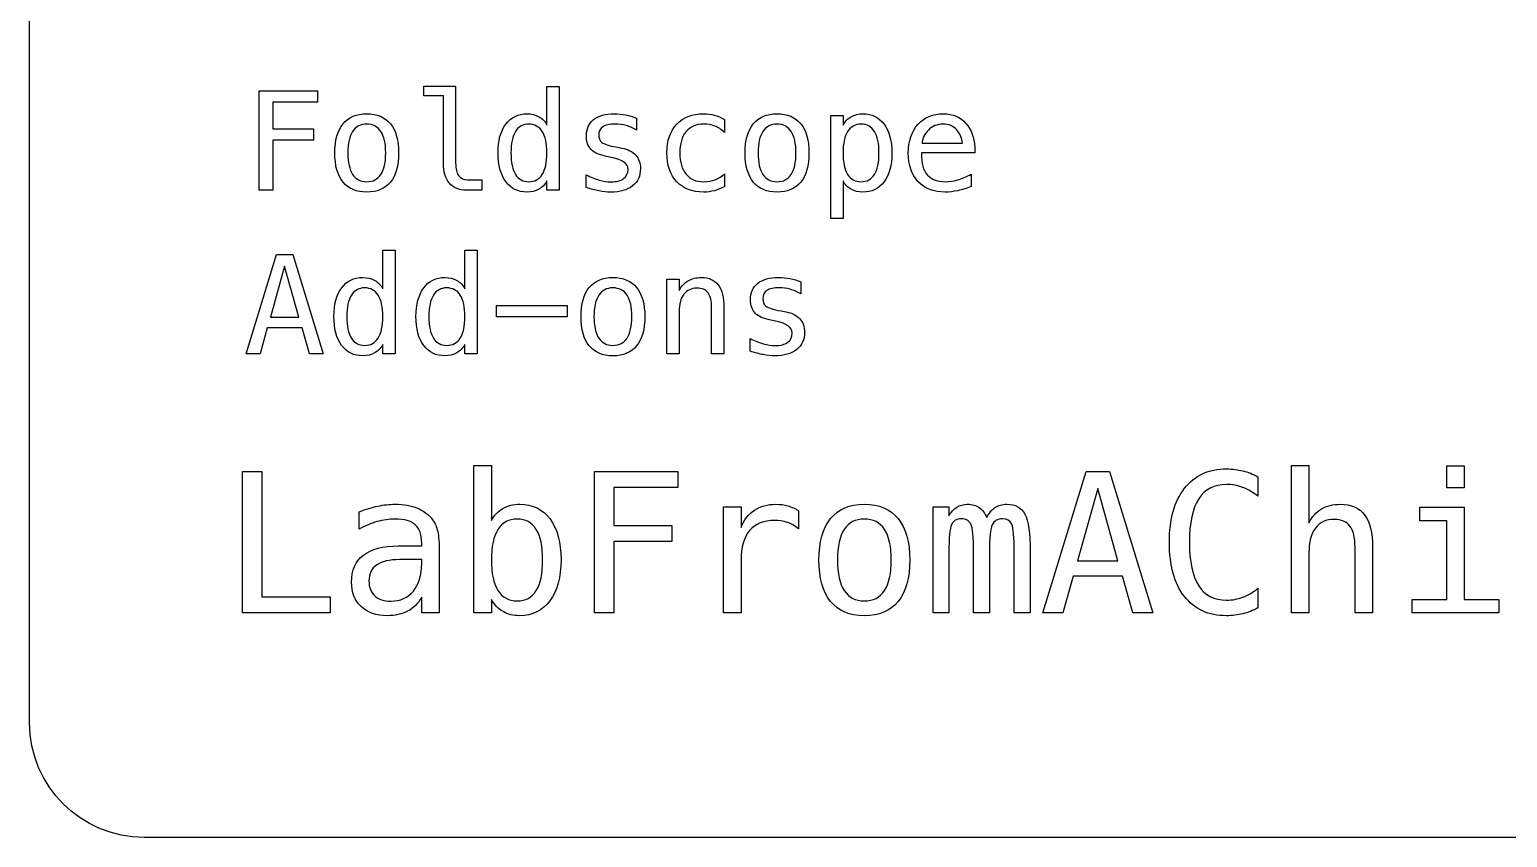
# Model space of a CAD drawing. Extents: x 0 to 200, y 0 to 90.
# Drawn here: x 0 to 64.5, y 0 to 35.3 of the extents above; entities that cross this region are included whole.
import ezdxf

# ---------------------------------------------------------------- set-up
doc = ezdxf.new("R2010")
doc.units = 0
doc.layers.get('0').update_dxf_attribs({"linetype": 'CONTINUOUS'})

msp = doc.modelspace()

# ---------------------------------------------------------------- linework, layer by layer
at = {"color": 1}
for points in [[(0.044078, 5.042234), (0.044078, 85.006618)], [(194.957, 0.044548), (5.041763, 0.044548)]]:
    msp.add_lwpolyline(points, dxfattribs=at)
at = {"color": 5}
for points in [[(10.063477, 32.59968), (12.616422, 32.59968), (12.616422, 32.105995), (10.653075, 32.105995), (10.653075, 30.944147), (12.433518, 30.944147), (12.433518, 30.450456), (10.653075, 30.450456), (10.653075, 28.263566), (10.063477, 28.263566)], [(14.756971, 31.594709)], [(14.756971, 31.141672)], [(22.621756, 31.101024)], [(26.536788, 31.403151)], [(32.662035, 31.594709)], [(32.662035, 31.141672)], [(21.050484, 29.88713)], [(37.111409, 29.88713)], [(41.287919, 30.157264)], [(35.543114, 28.672987)], [(10.821603, 25.462041), (11.533138, 25.462041), (12.860291, 21.125927), (12.253343, 21.125927), (11.933884, 22.255805), (10.414905, 22.255805), (10.101147, 21.125927), (9.4942, 21.125927)], [(11.176008, 24.945059), (10.55741, 22.726197), (11.794602, 22.726197)], [(15.459828, 23.963385)], [(19.040792, 23.963385)], [(25.500106, 24.457321)], [(25.500106, 24.004032)], [(33.698962, 24.265512)], [(20.426187, 23.228804), (23.504791, 23.228804), (23.504791, 22.73809), (20.426187, 22.73809)], [(13.888556, 22.749491)], [(17.46952, 22.749491)], [(30.344287, 23.141566)]]:
    msp.add_lwpolyline(points, close=True, dxfattribs=at)
for points in [[(18.102738, 29.439789), (18.102738, 32.381836), (17.245973, 32.381836), (17.245973, 32.800181), (18.63707, 32.800181), (18.63707, 29.439789)], [(22.621756, 31.101024), (22.621756, 32.782581), (23.156088, 32.782581), (23.156088, 28.263566), (22.621756, 28.263566), (22.621756, 28.672987)], [(26.536799, 31.403135), (26.536799, 30.880454)], [(30.373529, 31.344646), (30.373529, 30.784043)], [(35.543114, 28.672987), (35.543114, 27.026127), (35.005809, 27.026127), (35.005809, 31.516147), (35.543114, 31.516147), (35.543114, 31.100778)], [(38.993465, 30.311177), (40.75334, 30.313902)], [(25.450542, 29.686634), (25.427235, 29.692349), (25.226735, 29.732994)], [(25.680034, 30.137198), (25.894907, 30.09655)], [(41.287919, 30.157272), (41.287919, 29.895803), (38.973145, 29.895803), (38.973145, 29.878446)], [(19.159752, 28.713881), (19.784295, 28.713881), (19.784295, 28.263566), (19.107709, 28.263566)], [(24.329337, 28.382774), (24.329337, 28.934702)], [(30.373529, 28.983772), (30.373529, 28.429118)], [(41.139467, 28.960719), (41.139467, 28.42911)], [(15.459828, 23.963385), (15.459828, 25.644942), (15.99416, 25.644942), (15.99416, 21.125927), (15.459828, 21.125927), (15.459828, 21.535348)], [(19.040792, 23.963385), (19.040792, 25.644942), (19.575124, 25.644942), (19.575124, 21.125927), (19.040792, 21.125927), (19.040792, 21.535348)], [(28.392833, 22.964613), (28.392833, 21.126176), (27.858505, 21.126176), (27.858505, 24.379005), (28.392833, 24.379005), (28.392833, 23.891016)], [(33.698973, 24.265496), (33.698973, 23.742815)], [(30.344287, 23.141566), (30.344287, 21.125927), (29.806977, 21.125927), (29.806977, 23.141566)], [(32.612716, 22.548995), (32.589407, 22.55471), (32.388908, 22.595355)], [(32.842208, 22.999559), (33.057081, 22.958911)], [(31.491511, 21.245135), (31.491511, 21.797063)]]:
    msp.add_lwpolyline(points, dxfattribs=at)
at = {"color": 6}
for points in [[(20.198789, 10.412992), (20.198789, 9.830111), (19.43854, 9.830111), (19.43854, 16.259786), (20.198789, 16.259786), (20.198789, 13.867259), (20.198437, 13.867259)], [(55.872667, 12.4462), (55.872667, 9.830111), (55.112419, 9.830111), (55.112419, 16.259786), (55.872667, 16.259786), (55.872667, 13.763942)], [(53.645166, 15.772112), (53.645166, 14.916657)], [(14.434155, 13.486781), (14.434155, 14.247031)], [(31.091581, 12.131663), (31.091581, 9.830111), (30.3271, 9.830111), (30.3271, 14.458251), (31.091581, 14.458251), (31.091581, 13.553427)], [(33.603646, 14.280882), (33.603646, 13.503706)], [(40.16097, 12.478992), (40.16097, 9.830111), (39.470892, 9.830111), (39.470892, 14.458251), (40.16097, 14.458251), (40.16097, 14.061553)], [(16.136605, 12.751216), (17.15744, 12.751216), (17.15744, 12.871107)], [(17.921568, 12.470531), (17.921568, 9.830111), (17.157088, 9.830111), (17.157088, 10.515958)], [(41.933592, 12.478992), (41.933592, 9.830111), (41.239284, 9.830111), (41.239284, 12.478992)], [(43.710799, 12.511787), (43.710799, 9.830111), (43.016488, 9.830111), (43.016488, 12.478992)], [(58.649199, 12.697972), (58.649199, 9.830111), (57.884718, 9.830111), (57.884718, 12.697972)], [(16.446558, 12.156698), (16.194435, 12.156698)], [(17.157088, 11.987087), (17.157088, 12.156346), (16.446558, 12.156346), (16.446558, 12.156698)], [(53.645166, 10.904545), (53.645166, 10.049088)]]:
    msp.add_lwpolyline(points, dxfattribs=at)
for points in [[(61.893305, 16.239334), (62.653556, 16.239334), (62.653556, 15.280562), (61.893305, 15.280562)], [(9.339145, 15.999553), (10.178029, 15.999553), (10.178029, 10.532531), (13.157317, 10.532531), (13.157317, 9.830111), (9.339145, 9.830111)], [(24.698576, 15.999553), (28.330916, 15.999553), (28.330916, 15.297133), (25.537459, 15.297133), (25.537459, 13.644049), (28.070682, 13.644049), (28.070682, 12.941631), (25.537459, 12.941631), (25.537459, 9.830111), (24.698576, 9.830111)], [(46.157629, 15.999553), (47.170003, 15.999553), (49.058282, 9.830111), (48.194718, 9.830111), (47.740188, 11.437707), (45.578981, 11.437707), (45.132563, 9.830111), (44.268995, 9.830111)], [(46.661525, 15.263988), (45.781384, 12.10698), (47.541663, 12.10698)], [(36.471504, 14.569677)], [(60.707092, 14.441677), (62.653556, 14.441677), (62.653556, 10.421102), (64.161711, 10.421102), (64.161711, 9.830111), (60.384795, 9.830111), (60.384795, 10.421102), (61.892953, 10.421102), (61.892953, 13.851038), (60.707092, 13.851038)], [(36.471504, 13.925089)], [(41.814408, 13.98715)], [(17.921568, 12.470531)], [(58.649199, 12.697972)], [(22.434049, 12.140125)]]:
    msp.add_lwpolyline(points, close=True, dxfattribs=at)
at = {"color": 5}
for points in [[(13.365874, 29.886881), (13.365874, 30.440545), (13.484834, 30.863597), (13.723005, 31.156044)], [(13.723005, 31.156044), (13.961171, 31.44849), (14.30591, 31.594709), (14.756971, 31.594709)], [(14.756971, 31.141672), (14.485838, 31.141672), (14.280631, 31.036092), (14.14135, 30.825183)], [(14.756971, 31.594709), (15.208029, 31.594709), (15.553262, 31.44849), (15.792423, 31.156044)], [(15.375566, 30.825183), (15.236034, 31.036092), (15.030083, 31.141672), (14.756971, 31.141672)], [(15.792423, 31.156044), (16.031584, 30.863597), (16.151041, 30.440545), (16.151041, 29.886881)], [(20.487155, 29.898779), (20.487155, 30.427411), (20.600417, 30.842285), (20.826937, 31.143156)], [(20.826937, 31.143156), (21.053456, 31.444029), (21.36226, 31.594709), (21.753344, 31.594709)], [(21.831657, 31.141672), (21.57416, 31.141672), (21.379609, 31.036092), (21.248007, 30.825183)], [(21.753344, 31.594709), (21.948886, 31.594709), (22.12113, 31.55258), (22.270327, 31.468318)], [(22.419771, 30.823698), (22.285197, 31.035595), (22.089158, 31.141672), (21.831657, 31.141672)], [(22.270327, 31.468318), (22.419521, 31.384051), (22.536749, 31.261869), (22.621756, 31.101024)], [(24.340974, 30.619001), (24.340974, 30.930778), (24.446552, 31.171427), (24.657461, 31.340699)], [(24.657461, 31.340699), (24.868367, 31.509969), (25.169487, 31.594728), (25.560818, 31.594728)], [(25.059951, 31.030144), (24.940745, 30.951579), (24.881265, 30.832123), (24.881265, 30.671526)], [(25.60172, 31.147865), (25.359587, 31.147865), (25.179162, 31.108707), (25.059951, 31.030144)], [(25.560818, 31.594728), (25.735044, 31.594728), (25.902581, 31.578853), (26.063178, 31.546896)], [(26.075085, 31.08095), (25.920186, 31.125558), (25.762318, 31.147865), (25.60172, 31.147865)], [(26.063178, 31.546896), (26.223775, 31.514914), (26.381894, 31.467093), (26.536788, 31.403151)], [(26.536799, 30.880454), (26.383885, 30.969423), (26.22998, 31.036338), (26.075085, 31.08095)], [(27.858254, 29.886881), (27.858254, 30.421214), (28.000017, 30.83956), (28.283785, 31.14142)], [(28.283785, 31.14142), (28.567556, 31.443283), (28.960872, 31.594463), (29.464469, 31.594463)], [(29.464469, 31.14142), (29.129401, 31.14142), (28.871898, 31.03287), (28.691971, 30.816261)], [(29.464469, 31.594463), (29.621351, 31.594463), (29.774264, 31.574143), (29.923462, 31.533495)], [(29.947997, 31.057158), (29.805739, 31.113414), (29.644399, 31.14142), (29.464469, 31.14142)], [(29.923462, 31.533495), (30.072658, 31.492853), (30.222597, 31.429903), (30.373529, 31.344646)], [(30.373529, 30.784043), (30.232262, 30.909942), (30.090255, 31.0009), (29.947997, 31.057158)], [(31.270936, 29.886881), (31.270936, 30.440545), (31.389901, 30.863597), (31.628065, 31.156044)], [(31.628065, 31.156044), (31.866238, 31.44849), (32.210976, 31.594709), (32.662035, 31.594709)], [(32.662035, 31.141672), (32.390903, 31.141672), (32.185698, 31.036092), (32.046411, 30.825183)], [(32.662035, 31.594709), (33.113096, 31.594709), (33.458327, 31.44849), (33.697489, 31.156044)], [(33.280627, 30.825183), (33.141099, 31.036092), (32.935148, 31.141672), (32.662035, 31.141672)], [(33.697489, 31.156044), (33.936645, 30.863597), (34.056104, 30.440545), (34.056104, 29.886881)], [(35.543114, 31.100778), (35.632086, 31.261374), (35.750796, 31.384051), (35.899002, 31.468067)], [(36.332961, 31.141672), (36.073479, 31.141672), (35.876947, 31.035595), (35.743364, 30.823698)], [(35.899002, 31.468067), (36.047208, 31.552085), (36.217965, 31.594463), (36.411526, 31.594463)], [(36.915374, 30.825183), (36.784763, 31.036092), (36.590461, 31.141672), (36.332961, 31.141672)], [(36.411526, 31.594463), (36.804591, 31.594463), (37.112896, 31.44254), (37.336445, 31.138446)], [(37.336445, 31.138446), (37.559991, 30.834356), (37.672011, 30.413285), (37.672011, 29.874985)], [(38.39197, 29.887122), (38.39197, 30.406091), (38.531255, 30.820468), (38.810316, 31.130263)], [(38.810316, 31.130263), (39.089379, 31.440052), (39.460883, 31.594953), (39.925573, 31.594953)], [(39.902525, 31.141672), (39.645025, 31.141672), (39.432877, 31.056415), (39.266581, 30.88615)], [(40.507984, 30.896313), (40.367707, 31.06013), (40.165725, 31.141672), (39.902525, 31.141672)], [(39.925573, 31.594953), (40.339952, 31.594953), (40.666599, 31.454676), (40.905758, 31.173882)], [(40.905758, 31.173882), (41.144917, 30.893083), (41.272306, 30.554046), (41.287919, 30.157264)], [(14.14135, 30.825183), (14.002065, 30.614278), (13.932175, 30.301512), (13.932175, 29.88713)], [(15.584737, 29.88713), (15.584737, 30.301512), (15.515098, 30.614278), (15.375566, 30.825183)], [(21.248007, 30.825183), (21.116409, 30.614278), (21.050484, 30.301512), (21.050484, 29.88713)], [(22.621509, 29.88713), (22.621509, 30.29953), (22.554345, 30.611799), (22.419771, 30.823698)], [(24.552874, 30.03659), (24.41136, 30.179097), (24.340974, 30.372904), (24.340974, 30.619001)], [(24.881265, 30.671526), (24.881265, 30.526296), (24.925875, 30.417992), (25.014848, 30.346367)], [(25.014848, 30.346367), (25.103821, 30.274744), (25.325633, 30.2051), (25.680034, 30.137198)], [(28.691971, 30.816261), (28.512044, 30.599655), (28.421832, 30.289614), (28.421832, 29.886881)], [(32.046411, 30.825183), (31.907129, 30.614278), (31.837242, 30.301512), (31.837242, 29.88713)], [(33.489801, 29.88713), (33.489801, 30.301512), (33.42016, 30.614278), (33.280627, 30.825183)], [(35.743364, 30.823698), (35.609779, 30.611799), (35.542863, 30.29953), (35.542863, 29.88713)], [(37.111409, 29.88713), (37.111409, 30.301512), (37.04598, 30.614278), (36.915374, 30.825183)], [(39.266581, 30.88615), (39.100283, 30.715889), (39.009081, 30.524066), (38.993465, 30.311177)], [(40.75334, 30.313902), (40.73003, 30.538441), (40.648261, 30.732494), (40.507984, 30.896313)], [(13.723005, 28.616234), (13.484834, 28.907688), (13.365874, 29.331238), (13.365874, 29.886881)], [(13.932175, 29.88713), (13.932175, 29.474732), (14.001818, 29.162463), (14.14135, 28.950564)], [(15.375566, 28.950564), (15.514847, 29.162463), (15.584737, 29.474732), (15.584737, 29.88713)], [(16.151041, 29.886881), (16.151041, 29.331238), (16.032078, 28.907688), (15.793911, 28.616234)], [(20.825449, 28.636805), (20.59992, 28.941888), (20.487155, 29.362464), (20.487155, 29.898779)], [(21.050484, 29.88713), (21.050484, 29.47275), (21.116409, 29.159984), (21.248007, 28.949074)], [(22.419771, 28.952051), (22.554345, 29.164942), (22.621509, 29.476714), (22.621509, 29.88713)], [(25.226735, 29.732994), (24.918926, 29.792973), (24.694388, 29.894086), (24.552874, 30.03659)], [(26.162073, 29.17262), (26.162073, 29.420458), (25.924897, 29.591712), (25.450542, 29.686634)], [(25.894907, 30.09655), (26.160091, 30.046242), (26.361085, 29.945618), (26.497643, 29.794438)], [(26.497643, 29.794438), (26.6342, 29.643261), (26.702354, 29.446975), (26.702354, 29.204841)], [(28.283785, 28.632344), (28.000017, 28.934456), (27.858254, 29.35255), (27.858254, 29.886881)], [(28.421832, 29.886881), (28.421832, 29.486133), (28.51229, 29.176835), (28.693455, 28.958991)], [(31.628065, 28.616234), (31.389901, 28.907688), (31.270936, 29.331238), (31.270936, 29.886881)], [(31.837242, 29.88713), (31.837242, 29.474732), (31.906883, 29.162463), (32.046411, 28.950564)], [(33.280627, 28.950564), (33.419912, 29.162463), (33.489801, 29.474732), (33.489801, 29.88713)], [(34.056104, 29.886881), (34.056104, 29.331238), (33.937143, 28.907688), (33.698973, 28.616234)], [(35.542863, 29.88713), (35.542863, 29.476714), (35.609779, 29.164942), (35.743364, 28.952051)], [(36.915374, 28.949074), (37.046232, 29.159984), (37.111409, 29.47275), (37.111409, 29.88713)], [(37.672011, 29.874985), (37.672011, 29.346354), (37.559745, 28.931479), (37.335204, 28.630609)], [(38.818989, 28.633821), (38.534477, 28.936922), (38.39197, 29.354527), (38.39197, 29.887122)], [(38.973145, 29.878446), (38.957773, 29.435074), (39.042292, 29.116603), (39.227177, 28.923047)], [(18.36569, 28.569887), (18.190473, 28.774105), (18.102738, 29.06407), (18.102738, 29.439789)], [(18.63707, 29.439789), (18.63707, 29.199637), (18.681183, 29.018718), (18.769165, 28.896785)], [(25.967525, 28.770388), (26.097388, 28.866299), (26.162073, 29.000377), (26.162073, 29.17262)], [(26.702354, 29.204841), (26.702354, 28.883399), (26.588102, 28.632093), (26.359596, 28.451174)], [(14.756971, 28.179055), (14.30591, 28.179055), (13.961171, 28.324783), (13.723005, 28.616234)], [(14.14135, 28.950564), (14.280878, 28.738662), (14.486085, 28.632591), (14.756971, 28.632591)], [(14.756971, 28.632591), (15.030083, 28.632591), (15.236281, 28.738662), (15.375566, 28.950564)], [(15.793911, 28.616234), (15.555741, 28.324783), (15.210261, 28.179055), (14.756971, 28.179055)], [(19.107709, 28.263566), (18.788249, 28.263566), (18.54091, 28.365671), (18.36569, 28.569887)], [(18.769165, 28.896785), (18.857147, 28.774849), (18.987507, 28.713881), (19.159752, 28.713881)], [(21.753344, 28.179302), (21.360278, 28.179302), (21.050981, 28.331723), (20.825449, 28.636805)], [(21.248007, 28.949074), (21.379609, 28.73817), (21.57416, 28.632591), (21.831657, 28.632591)], [(21.831657, 28.632591), (22.089158, 28.632591), (22.285197, 28.739159), (22.419771, 28.952051)], [(22.621756, 28.672987), (22.532782, 28.51239), (22.414069, 28.389714), (22.265867, 28.305698)], [(24.329337, 28.934702), (24.528842, 28.832097), (24.71943, 28.755021), (24.901586, 28.703718)], [(24.901586, 28.230358), (24.725375, 28.264315), (24.534791, 28.315117), (24.329337, 28.382774)], [(24.901586, 28.703718), (25.083746, 28.652418), (25.255991, 28.626643), (25.41857, 28.626643)], [(26.359596, 28.451174), (26.131095, 28.270257), (25.813617, 28.179548), (25.406923, 28.179548)], [(25.41857, 28.626643), (25.654755, 28.626643), (25.837659, 28.674474), (25.967525, 28.770388)], [(29.464469, 28.179302), (28.961118, 28.179302), (28.567556, 28.330233), (28.283785, 28.632344)], [(28.693455, 28.958991), (28.874626, 28.741141), (29.131629, 28.632344), (29.464469, 28.632344)], [(29.464469, 28.632344), (29.650346, 28.632344), (29.816894, 28.660835), (29.964105, 28.718093)], [(30.373529, 28.429118), (30.230281, 28.345846), (30.082572, 28.283391), (29.930648, 28.241756)], [(29.964105, 28.718093), (30.111319, 28.775341), (30.247876, 28.863823), (30.373529, 28.983772)], [(32.662035, 28.179055), (32.210976, 28.179055), (31.866238, 28.324783), (31.628065, 28.616234)], [(32.046411, 28.950564), (32.185944, 28.738662), (32.391152, 28.632591), (32.662035, 28.632591)], [(32.662035, 28.632591), (32.935148, 28.632591), (33.141345, 28.738662), (33.280627, 28.950564)], [(33.698973, 28.616234), (33.460806, 28.324783), (33.115324, 28.179055), (32.662035, 28.179055)], [(35.893054, 28.305447), (35.744851, 28.389714), (35.628366, 28.51239), (35.543114, 28.672987)], [(35.743364, 28.952051), (35.876947, 28.739159), (36.073479, 28.632591), (36.332961, 28.632591)], [(36.332961, 28.632591), (36.590461, 28.632591), (36.784517, 28.73817), (36.915374, 28.949074)], [(37.335204, 28.630609), (37.110666, 28.329736), (36.802855, 28.179055), (36.411526, 28.179055)], [(40.00389, 28.179294), (39.498552, 28.179294), (39.103506, 28.33072), (38.818989, 28.633821)], [(39.227177, 28.923047), (39.41206, 28.729486), (39.673029, 28.632583), (40.009837, 28.632583)], [(40.009837, 28.632583), (40.180348, 28.632583), (40.358293, 28.659594), (40.544166, 28.713873)], [(40.544166, 28.713873), (40.730043, 28.768147), (40.928563, 28.850427), (41.139467, 28.960719)], [(41.139467, 28.42911), (40.936241, 28.345838), (40.740206, 28.283383), (40.551357, 28.241748)], [(22.265867, 28.305698), (22.11766, 28.221682), (21.946901, 28.179302), (21.753344, 28.179302)], [(25.406923, 28.179548), (25.246325, 28.179548), (25.077798, 28.196402), (24.901586, 28.230358)], [(29.930648, 28.241756), (29.778725, 28.200119), (29.623332, 28.179302), (29.464469, 28.179302)], [(36.411526, 28.179055), (36.214002, 28.179055), (36.041261, 28.221185), (35.893054, 28.305447)], [(40.551357, 28.241748), (40.362503, 28.200111), (40.180099, 28.179294), (40.00389, 28.179294)], [(13.325228, 22.76114), (13.325228, 23.289772), (13.438489, 23.704646), (13.665009, 24.005517)], [(13.665009, 24.005517), (13.891532, 24.30639), (14.200332, 24.45707), (14.591416, 24.45707)], [(14.669733, 24.004032), (14.412232, 24.004032), (14.217681, 23.898453), (14.08608, 23.687543)], [(14.591416, 24.45707), (14.786958, 24.45707), (14.959203, 24.414941), (15.1084, 24.330679)], [(15.257844, 23.686059), (15.12327, 23.897956), (14.927231, 24.004032), (14.669733, 24.004032)], [(15.1084, 24.330679), (15.257597, 24.246412), (15.374575, 24.12423), (15.459828, 23.963385)], [(16.906191, 22.76114), (16.906191, 23.289772), (17.019453, 23.704646), (17.245973, 24.005517)], [(17.245973, 24.005517), (17.472496, 24.30639), (17.781296, 24.45707), (18.17238, 24.45707)], [(18.250697, 24.004032), (17.993196, 24.004032), (17.798645, 23.898453), (17.667044, 23.687543)], [(18.17238, 24.45707), (18.367922, 24.45707), (18.540166, 24.414941), (18.689364, 24.330679)], [(18.838807, 23.686059), (18.704233, 23.897956), (18.508194, 24.004032), (18.250697, 24.004032)], [(18.689364, 24.330679), (18.838561, 24.246412), (18.955539, 24.12423), (19.040792, 23.963385)], [(24.109012, 22.749491), (24.109012, 23.303152), (24.227972, 23.72621), (24.466143, 24.018653)], [(24.466143, 24.018653), (24.704309, 24.311097), (25.048801, 24.457321), (25.500106, 24.457321)], [(25.500106, 24.004032), (25.228976, 24.004032), (25.023769, 23.898453), (24.884488, 23.687543)], [(25.500106, 24.457321), (25.951167, 24.457321), (26.2964, 24.311097), (26.535561, 24.018653)], [(26.118704, 23.687543), (25.979172, 23.898453), (25.772974, 24.004032), (25.500106, 24.004032)], [(26.535561, 24.018653), (26.774723, 23.72621), (26.894177, 23.303152), (26.894177, 22.749491)], [(28.392833, 23.891016), (28.487755, 24.076893), (28.61638, 24.217662), (28.779209, 24.313576)], [(29.171033, 23.992632), (28.921216, 23.992632), (28.729145, 23.904152), (28.59457, 23.726953)], [(28.779209, 24.313576), (28.942036, 24.409487), (29.134605, 24.457321), (29.357157, 24.457321)], [(29.653072, 23.786434), (29.550472, 23.92398), (29.389872, 23.992632), (29.171033, 23.992632)], [(29.357157, 24.457321), (29.688264, 24.457321), (29.935607, 24.34852), (30.099177, 24.130675)], [(30.099177, 24.130675), (30.262745, 23.912825), (30.344287, 23.582962), (30.344287, 23.141566)], [(31.503148, 23.481362), (31.503148, 23.793139), (31.608724, 24.033787), (31.819634, 24.20306)], [(31.819634, 24.20306), (32.030541, 24.372329), (32.33166, 24.457089), (32.722992, 24.457089)], [(32.222126, 23.892505), (32.102918, 23.81394), (32.043439, 23.694483), (32.043439, 23.533889)], [(32.763894, 24.010226), (32.521761, 24.010226), (32.341336, 23.971068), (32.222126, 23.892505)], [(32.722992, 24.457089), (32.897217, 24.457089), (33.064754, 24.441214), (33.225351, 24.409257)], [(33.237259, 23.943311), (33.082359, 23.987919), (32.924493, 24.010226), (32.763894, 24.010226)], [(33.225351, 24.409257), (33.38595, 24.377274), (33.544067, 24.329454), (33.698962, 24.265512)], [(33.698973, 23.742815), (33.54606, 23.831786), (33.392154, 23.898699), (33.237259, 23.943311)], [(14.08608, 23.687543), (13.954482, 23.476639), (13.888556, 23.163873), (13.888556, 22.749491)], [(15.459581, 22.749491), (15.459581, 23.161891), (15.392418, 23.47416), (15.257844, 23.686059)], [(17.667044, 23.687543), (17.535446, 23.476639), (17.46952, 23.163873), (17.46952, 22.749491)], [(19.040545, 22.749491), (19.040545, 23.161891), (18.973381, 23.47416), (18.838807, 23.686059)], [(24.884488, 23.687543), (24.745203, 23.476639), (24.675313, 23.163873), (24.675313, 22.749491)], [(26.327875, 22.749491), (26.327875, 23.163873), (26.258232, 23.476639), (26.118704, 23.687543)], [(28.59457, 23.726953), (28.459995, 23.549751), (28.392833, 23.29572), (28.392833, 22.964613)], [(29.806977, 23.141566), (29.806977, 23.434009), (29.755677, 23.648883), (29.653072, 23.786434)], [(31.715047, 22.898954), (31.573535, 23.041458), (31.503148, 23.235265), (31.503148, 23.481362)], [(32.043439, 23.533889), (32.043439, 23.388657), (32.088048, 23.280353), (32.177022, 23.208727)], [(13.663524, 21.499166), (13.437992, 21.804249), (13.325228, 22.224828), (13.325228, 22.76114)], [(13.888556, 22.749491), (13.888556, 22.335111), (13.954482, 22.022345), (14.08608, 21.811435)], [(15.257844, 21.814412), (15.392418, 22.027303), (15.459581, 22.33908), (15.459581, 22.749491)], [(17.244488, 21.499166), (17.018956, 21.804249), (16.906191, 22.224828), (16.906191, 22.76114)], [(17.46952, 22.749491), (17.46952, 22.335111), (17.535446, 22.022345), (17.667044, 21.811435)], [(18.838807, 21.814412), (18.973381, 22.027303), (19.040545, 22.33908), (19.040545, 22.749491)], [(24.466143, 21.478844), (24.227972, 21.770295), (24.109012, 22.193845), (24.109012, 22.749491)], [(24.675313, 22.749491), (24.675313, 22.337093), (24.744956, 22.024824), (24.884488, 21.812925)], [(26.118704, 21.812925), (26.257985, 22.024824), (26.327875, 22.337093), (26.327875, 22.749491)], [(26.894177, 22.749491), (26.894177, 22.193845), (26.775215, 21.770295), (26.53705, 21.478844)], [(32.388908, 22.595355), (32.081098, 22.655333), (31.856562, 22.756446), (31.715047, 22.898954)], [(32.177022, 23.208727), (32.265996, 23.137105), (32.487807, 23.067464), (32.842208, 22.999559)], [(33.057081, 22.958911), (33.322265, 22.908603), (33.523258, 22.807979), (33.659817, 22.656799)], [(33.659817, 22.656799), (33.796374, 22.505622), (33.864528, 22.309338), (33.864528, 22.067202)], [(33.324246, 22.034984), (33.324246, 22.282819), (33.087072, 22.454073), (32.612716, 22.548995)], [(33.129699, 21.632749), (33.259564, 21.72866), (33.324246, 21.862738), (33.324246, 22.034984)], [(33.864528, 22.067202), (33.864528, 21.74576), (33.750275, 21.494459), (33.521771, 21.313535)], [(14.591416, 21.041662), (14.19835, 21.041662), (13.889053, 21.194083), (13.663524, 21.499166)], [(14.08608, 21.811435), (14.217681, 21.600531), (14.412232, 21.494951), (14.669733, 21.494951)], [(14.669733, 21.494951), (14.927231, 21.494951), (15.12327, 21.60152), (15.257844, 21.814412)], [(15.459828, 21.535348), (15.370855, 21.374754), (15.252142, 21.252075), (15.103939, 21.168059)], [(18.17238, 21.041662), (17.779314, 21.041662), (17.470017, 21.194083), (17.244488, 21.499166)], [(17.667044, 21.811435), (17.798645, 21.600531), (17.993196, 21.494951), (18.250697, 21.494951)], [(18.250697, 21.494951), (18.508194, 21.494951), (18.704233, 21.60152), (18.838807, 21.814412)], [(19.040792, 21.535348), (18.951819, 21.374754), (18.833106, 21.252075), (18.684903, 21.168059)], [(25.500106, 21.041662), (25.049048, 21.041662), (24.704309, 21.187389), (24.466143, 21.478844)], [(24.884488, 21.812925), (25.024016, 21.601028), (25.229223, 21.494951), (25.500106, 21.494951)], [(25.500106, 21.494951), (25.773221, 21.494951), (25.979419, 21.601028), (26.118704, 21.812925)], [(26.53705, 21.478844), (26.298879, 21.187389), (25.953396, 21.041662), (25.500106, 21.041662)], [(31.491511, 21.797063), (31.691017, 21.69446), (31.881605, 21.617382), (32.063759, 21.566082)], [(32.063759, 21.566082), (32.24592, 21.514779), (32.418166, 21.489004), (32.580744, 21.489004)], [(33.521771, 21.313535), (33.293269, 21.132618), (32.975791, 21.041908), (32.569097, 21.041908)], [(32.580744, 21.489004), (32.81693, 21.489004), (32.999833, 21.536835), (33.129699, 21.632749)], [(15.103939, 21.168059), (14.955733, 21.084043), (14.784976, 21.041662), (14.591416, 21.041662)], [(18.684903, 21.168059), (18.536696, 21.084043), (18.365937, 21.041662), (18.17238, 21.041662)], [(32.063759, 21.092719), (31.88755, 21.126676), (31.696965, 21.177478), (31.491511, 21.245135)], [(32.569097, 21.041908), (32.408501, 21.041908), (32.239972, 21.058762), (32.063759, 21.092719)]]:
    msp.add_open_spline(points, degree=3, dxfattribs=at)
at = {"color": 6}
for points in [[(50.444433, 15.266102), (50.883797, 15.82959), (51.495947, 16.110982), (52.281232, 16.110982)], [(52.281232, 16.110982), (52.531946, 16.110982), (52.768907, 16.082772), (52.992114, 16.026353)], [(52.992114, 16.026353), (53.215322, 15.969933), (53.432888, 15.885303), (53.645166, 15.772112)], [(49.785386, 12.908484), (49.785386, 13.916625), (50.005069, 14.702617), (50.444433, 15.266102)], [(52.281584, 15.433245), (51.738903, 15.433245), (51.332683, 15.22379), (51.062576, 14.805228)], [(52.988235, 15.301011), (52.754095, 15.389168), (52.518545, 15.433245), (52.281584, 15.433245)], [(53.645166, 14.916657), (53.441352, 15.084858), (53.222375, 15.212858), (52.988235, 15.301011)], [(14.434155, 14.247031), (14.715193, 14.354579), (14.984595, 14.434978), (15.242007, 14.488929)], [(15.242007, 14.488929), (15.49942, 14.54288), (15.749428, 14.569677), (15.992031, 14.569677)], [(15.992031, 14.569677), (16.374976, 14.569677), (16.702208, 14.51326), (16.973373, 14.400421)], [(16.973373, 14.400421), (17.244538, 14.287581), (17.464572, 14.117973), (17.63242, 13.892294)], [(20.198437, 13.867259), (20.319738, 14.093287), (20.48688, 14.266777), (20.700568, 14.388078)], [(20.700568, 14.388078), (20.914256, 14.509381), (21.161443, 14.570032), (21.442481, 14.570032)], [(21.442481, 14.570032), (21.998915, 14.570032), (22.43687, 14.355989), (22.756696, 13.927558)], [(31.091581, 13.553427), (31.21817, 13.881364), (31.413168, 14.132782), (31.676225, 14.307682)], [(31.676225, 14.307682), (31.939278, 14.482582), (32.251346, 14.570032), (32.612079, 14.570032)], [(32.612079, 14.570032), (32.799319, 14.570032), (32.974219, 14.546748), (33.136776, 14.499859)], [(33.136776, 14.499859), (33.299333, 14.452962), (33.454839, 14.379969), (33.603646, 14.280882)], [(35.000375, 13.945542), (35.339242, 14.361633), (35.829737, 14.569677), (36.471504, 14.569677)], [(36.471504, 14.569677), (37.113275, 14.569677), (37.604476, 14.361633), (37.944753, 13.945542)], [(40.16097, 14.061553), (40.251947, 14.226931), (40.36549, 14.352817), (40.501954, 14.439561)], [(40.501954, 14.439561), (40.638418, 14.526307), (40.793218, 14.569677), (40.966707, 14.569677)], [(40.966707, 14.569677), (41.176165, 14.569677), (41.350358, 14.52137), (41.489291, 14.425104)], [(41.489291, 14.425104), (41.628223, 14.328838), (41.737184, 14.182854), (41.814408, 13.98715)], [(41.814408, 13.98715), (41.908203, 14.185323), (42.027389, 14.332365), (42.171963, 14.42722)], [(42.171963, 14.42722), (42.316539, 14.522073), (42.490732, 14.569677), (42.694546, 14.569677)], [(42.694546, 14.569677), (43.06656, 14.569677), (43.32891, 14.42581), (43.481596, 14.137719)], [(51.062576, 14.805228), (50.792468, 14.386668), (50.657769, 13.75442), (50.657769, 12.908484)], [(55.872667, 13.763942), (56.007721, 14.028406), (56.190733, 14.228696), (56.422402, 14.36516)], [(56.422402, 14.36516), (56.654074, 14.501624), (56.92806, 14.569677), (57.244713, 14.569677)], [(57.244713, 14.569677), (57.715814, 14.569677), (58.067728, 14.414878), (58.300458, 14.104924)], [(15.206745, 13.813308), (14.94228, 13.738905), (14.684868, 13.629944), (14.434155, 13.486781)], [(15.992031, 13.924735), (15.733208, 13.924735), (15.471211, 13.887712), (15.206745, 13.813308)], [(16.876402, 13.674728), (16.691629, 13.841166), (16.397191, 13.924735), (15.992031, 13.924735)], [(17.15744, 12.871107), (17.15462, 13.240301), (17.061175, 13.508292), (16.876402, 13.674728)], [(17.63242, 13.892294), (17.737148, 13.75442), (17.811551, 13.584457), (17.855628, 13.382054)], [(21.32259, 13.925089), (20.953397, 13.925089), (20.673769, 13.774169), (20.483707, 13.472676)], [(22.153011, 13.474793), (21.965769, 13.774872), (21.688962, 13.925089), (21.32259, 13.925089)], [(22.756696, 13.927558), (23.076523, 13.499124), (23.235907, 12.908836), (23.235907, 12.15705)], [(32.554249, 13.867259), (32.080328, 13.867259), (31.718185, 13.718453), (31.467474, 13.420842)], [(33.107862, 13.780513), (32.940014, 13.838343), (32.755242, 13.867259), (32.554249, 13.867259)], [(33.603646, 13.503706), (33.441089, 13.630299), (33.275709, 13.722686), (33.107862, 13.780513)], [(34.492248, 12.139773), (34.492248, 12.927526), (34.661508, 13.529448), (35.000375, 13.945542)], [(36.471504, 13.925089), (36.08574, 13.925089), (35.79377, 13.774872), (35.595597, 13.474793)], [(37.351645, 13.474793), (37.153121, 13.774872), (36.85974, 13.925089), (36.471504, 13.925089)], [(37.944753, 13.945542), (38.285031, 13.529448), (38.454994, 12.927526), (38.454994, 12.139773)], [(40.278746, 13.679313), (40.200464, 13.509702), (40.16097, 13.10983), (40.16097, 12.478992)], [(40.69801, 13.933551), (40.497017, 13.933551), (40.357029, 13.848924), (40.278746, 13.679313)], [(41.121507, 13.702234), (41.042873, 13.856681), (40.901826, 13.933551), (40.69801, 13.933551)], [(41.239284, 12.478992), (41.239284, 13.140156), (41.200141, 13.547786), (41.121507, 13.702234)], [(42.055599, 13.679313), (41.974496, 13.509702), (41.933592, 13.10983), (41.933592, 12.478992)], [(42.50801, 13.933551), (42.287623, 13.933551), (42.136702, 13.848924), (42.055599, 13.679313)], [(42.906824, 13.695886), (42.833831, 13.854213), (42.700893, 13.933551), (42.50801, 13.933551)], [(43.016488, 12.478992), (43.016488, 13.132047), (42.979817, 13.53756), (42.906824, 13.695886)], [(43.481596, 14.137719), (43.634279, 13.849628), (43.710799, 13.30765), (43.710799, 12.511787)], [(56.979897, 13.908868), (56.624453, 13.908868), (56.351174, 13.782982), (56.1597, 13.530861)], [(57.665741, 13.615487), (57.519758, 13.811192), (57.291258, 13.908868), (56.979897, 13.908868)], [(57.884718, 12.697972), (57.884718, 13.114063), (57.811728, 13.419783), (57.665741, 13.615487)], [(58.300458, 14.104924), (58.533188, 13.794973), (58.649199, 13.325986), (58.649199, 12.697972)], [(17.855628, 13.382054), (17.899706, 13.17965), (17.921568, 12.875692), (17.921568, 12.470531)], [(20.483707, 13.472676), (20.293644, 13.171186), (20.198437, 12.726885), (20.198437, 12.140125)], [(22.434049, 12.140125), (22.434049, 12.729706), (22.340252, 13.174713), (22.153011, 13.474793)], [(31.467474, 13.420842), (31.21676, 13.123231), (31.091581, 12.693738), (31.091581, 12.131663)], [(35.595597, 13.474793), (35.397424, 13.174713), (35.297986, 12.729706), (35.297986, 12.140125)], [(37.649256, 12.140125), (37.649256, 12.729706), (37.55017, 13.174713), (37.351645, 13.474793)], [(50.440202, 10.549102), (50.003304, 11.108359), (49.785386, 11.894703), (49.785386, 12.908484)], [(50.657769, 12.908484), (50.657769, 12.065369), (50.792823, 11.434532), (51.062576, 11.015972)], [(56.1597, 13.530861), (55.968229, 13.278737), (55.872667, 12.9173), (55.872667, 12.4462)], [(14.095287, 11.176767), (14.095287, 11.691945), (14.268071, 12.083001), (14.613991, 12.350288)], [(14.613991, 12.350288), (14.959911, 12.617573), (15.467332, 12.751216), (16.136605, 12.751216)], [(15.192288, 11.923264), (14.967669, 11.767758), (14.855536, 11.535383), (14.855536, 11.226839)], [(16.194435, 12.156698), (15.750839, 12.156698), (15.416907, 12.07877), (15.192288, 11.923264)], [(16.793536, 10.782538), (17.033318, 11.073095), (17.154267, 11.47473), (17.157088, 11.987087)], [(20.198437, 12.140125), (20.198437, 11.556187), (20.293644, 11.11259), (20.483707, 10.80969)], [(22.153011, 10.805459), (22.340252, 11.105539), (22.434049, 11.550544), (22.434049, 12.140125)], [(23.235907, 12.15705), (23.235907, 11.393982), (23.075465, 10.795585), (22.754581, 10.36151)], [(35.000375, 10.33189), (34.661508, 10.746571), (34.492248, 11.349198), (34.492248, 12.139773)], [(35.297986, 12.140125), (35.297986, 11.553364), (35.397072, 11.109063), (35.595597, 10.807573)], [(37.351645, 10.807573), (37.549818, 11.109063), (37.649256, 11.553364), (37.649256, 12.140125)], [(38.454994, 12.139773), (38.454994, 11.349198), (38.285737, 10.746571), (37.946867, 10.33189)], [(14.516668, 10.10868), (14.235629, 10.374556), (14.095287, 10.730701), (14.095287, 11.176767)], [(14.855536, 11.226839), (14.855536, 10.948622), (14.939459, 10.732466), (15.107659, 10.578018)], [(51.062576, 11.015972), (51.332332, 10.597412), (51.738903, 10.387955), (52.281584, 10.387955)], [(15.107659, 10.578018), (15.275859, 10.42357), (15.508588, 10.346698), (15.805847, 10.346698)], [(15.805847, 10.346698), (16.22476, 10.346698), (16.553754, 10.491978), (16.793536, 10.782538)], [(17.157088, 10.515958), (16.99453, 10.240561), (16.79001, 10.037451), (16.543529, 9.906276)], [(20.705152, 9.890409), (20.494638, 10.0103), (20.325733, 10.184493), (20.198789, 10.412992)], [(20.483707, 10.80969), (20.673769, 10.50679), (20.953397, 10.355163), (21.32259, 10.355163)], [(21.32259, 10.355163), (21.688962, 10.355163), (21.965769, 10.505377), (22.153011, 10.805459)], [(22.754581, 10.36151), (22.433696, 9.927435), (21.993626, 9.710572), (21.434371, 9.710572)], [(36.471504, 9.709868), (35.829737, 9.709868), (35.339242, 9.917209), (35.000375, 10.33189)], [(35.595597, 10.807573), (35.794122, 10.506083), (36.086092, 10.355163), (36.471504, 10.355163)], [(36.471504, 10.355163), (36.860092, 10.355163), (37.153473, 10.506083), (37.351645, 10.807573)], [(37.946867, 10.33189), (37.608, 9.917209), (37.116447, 9.709868), (36.471504, 9.709868)], [(52.281232, 9.71022), (51.490658, 9.71022), (50.877098, 9.989847), (50.440202, 10.549102)], [(52.281584, 10.387955), (52.524188, 10.387955), (52.761501, 10.432032), (52.994231, 10.520188)], [(52.994231, 10.520188), (53.226958, 10.608342), (53.443821, 10.736345), (53.645166, 10.904545)], [(15.6447, 9.709868), (15.173599, 9.709868), (14.797706, 9.842805), (14.516668, 10.10868)], [(16.543529, 9.906276), (16.297047, 9.775101), (15.99732, 9.709868), (15.6447, 9.709868)], [(21.434371, 9.710572), (21.158974, 9.710572), (20.915666, 9.770519), (20.705152, 9.890409)], [(52.992114, 9.79485), (52.768907, 9.73843), (52.531946, 9.71022), (52.281232, 9.71022)], [(53.645166, 10.049088), (53.432888, 9.936248), (53.215322, 9.851267), (52.992114, 9.79485)]]:
    msp.add_open_spline(points, degree=3, dxfattribs=at)
at = {"color": 1}
msp.add_open_spline([(5.041763, 0.044548), (2.281453, 0.044548), (0.044078, 2.282275), (0.044078, 5.042234)], degree=3, dxfattribs=at)

doc.saveas('drawing.dxf')
